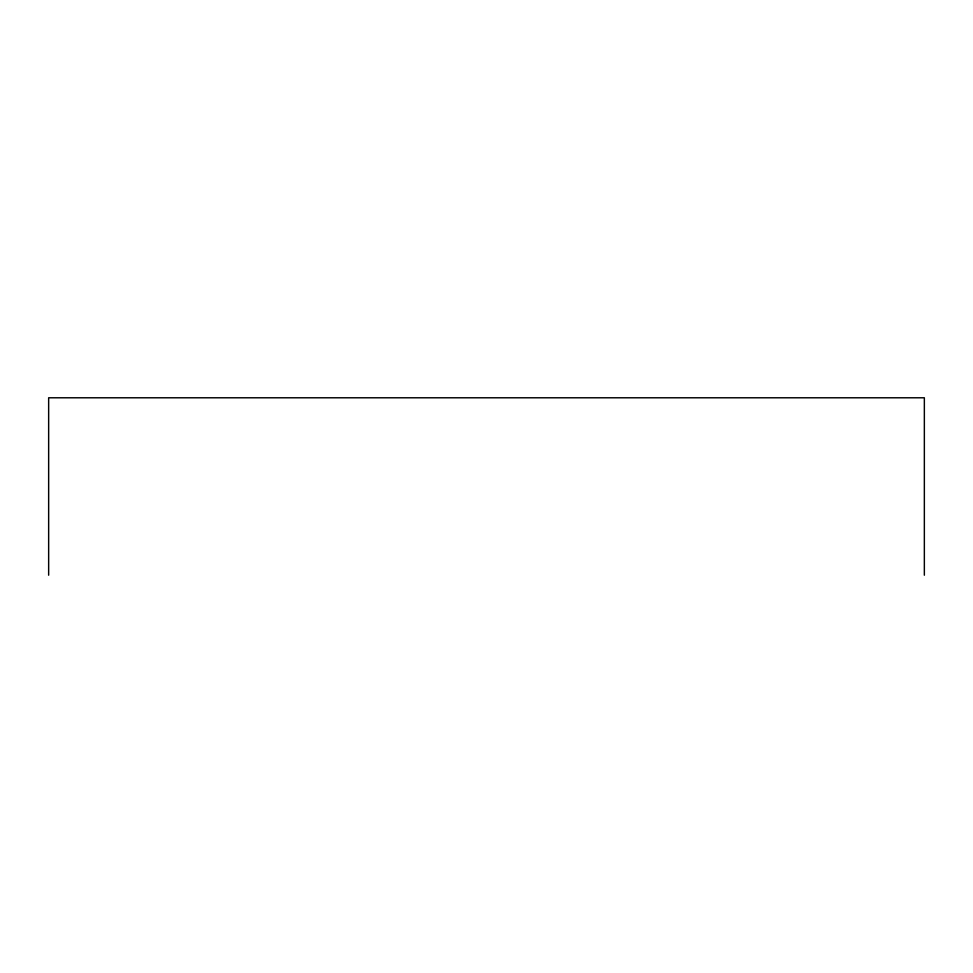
<?xml version="1.0" encoding="UTF-8"?>
<svg xmlns="http://www.w3.org/2000/svg" width="973" height="973" viewBox="0 0 973 973"><rect width="100%" height="100%" fill="white"/><g stroke="black" fill="none" stroke-linecap="round" stroke-linejoin="round"><path stroke-width="1.46" d="M924.35 575.213L924.35 397.787L48.65 397.787L48.65 575.213"/></g></svg>
